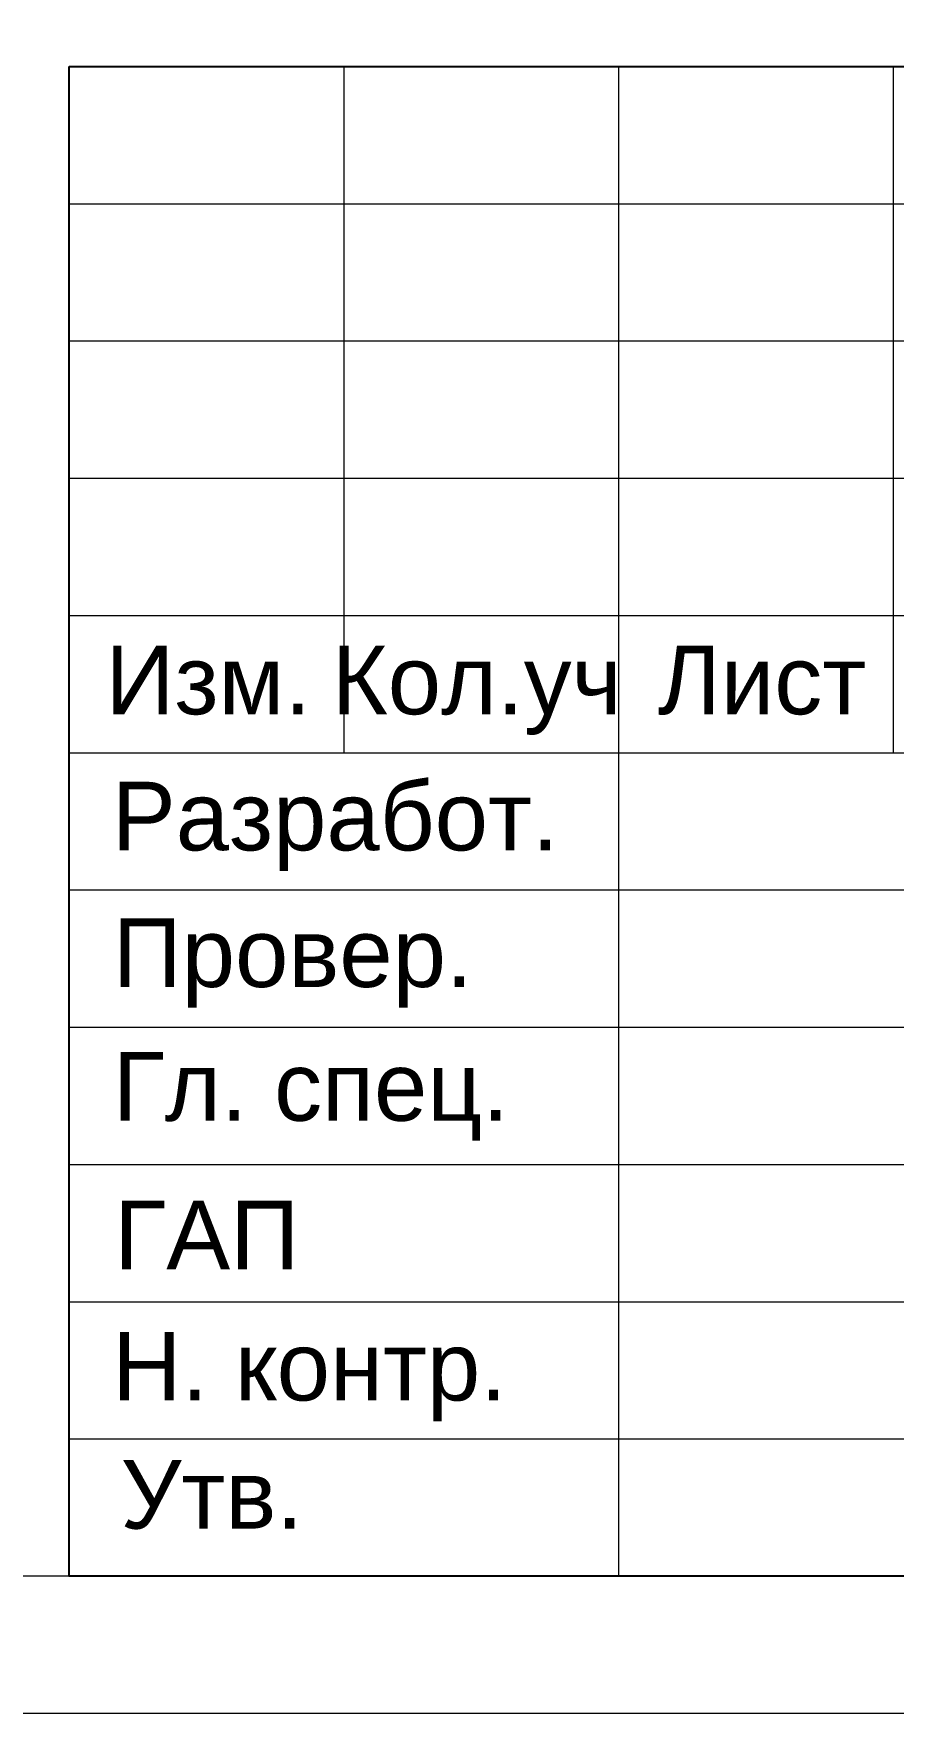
# Model space of a CAD drawing. Header units: metres. Extents: x -5 to 458, y -5 to 65.
# Drawn here: x 243.77 to 246.9, y 0.03 to 6.15 of the extents above; entities that cross this region are included whole.
import ezdxf
from ezdxf.enums import TextEntityAlignment as Align

# ---------------------------------------------------------------- set-up
doc = ezdxf.new("R2010")
doc.units = ezdxf.units.M
doc.layers.add('Level 50', color=7, linetype='Continuous', lineweight=0)
doc.layers.add('Level 63', color=7, linetype='Continuous', lineweight=0)
doc.layers.add('YOLO_STAMP', color=1, linetype='Continuous')
doc.styles.add('Style-Arial', font='arial.ttf')

# ---------------------------------------------------------------- blocks, each defined once
blk = doc.blocks.new('*U49')
at = {"color": 7, "linetype": 'Continuous', "lineweight": 0, "flags": 128}
blk.add_lwpolyline([(63.075, 29.7), (63.075, -29.7), (-63.075, -29.7), (-63.075, 29.7), (63.075, 29.7)], close=True, dxfattribs=at)
at = {"layer": 'Level 50', "color": 7, "linetype": 'Continuous', "lineweight": 13}
blk.add_line((62.575, -29.2), (-62.275, -29.2), dxfattribs=at)
at = {"layer": 'Level 63', "color": 7, "linetype": 'Continuous', "lineweight": 13}
for p, q in [((44.075, -23.7), (62.575, -23.7)), ((44.075, -23.7), (44.075, -29.2)), ((45.075, -23.7), (45.075, -26.2)), ((46.075, -23.7), (46.075, -29.2)), ((47.075, -23.7), (47.075, -26.2)), ((44.075, -25.7), (50.575, -25.7)), ((44.075, -26.2), (50.575, -26.2))]:
    blk.add_line(p, q, dxfattribs=at)
at = {"layer": 'Level 63', "color": 7, "linetype": 'Continuous', "lineweight": 0}
for p, q in [((44.075, -24.2), (50.575, -24.2)), ((44.075, -24.7), (50.575, -24.7)), ((44.075, -25.2), (50.575, -25.2)), ((44.075, -26.7), (50.575, -26.7)), ((44.075, -27.2), (50.575, -27.2)), ((44.075, -27.7), (50.575, -27.7)), ((44.075, -28.2), (50.575, -28.2)), ((44.075, -28.7), (50.575, -28.7))]:
    blk.add_line(p, q, dxfattribs=at)
at = {"layer": 'Level 63', "color": 7, "linetype": 'Continuous', "lineweight": 0, "style": 'Style-Arial'}
for s, p in [('Изм.', (44.582, -25.935)), ('Кол.уч', (45.5594, -25.935)), ('Лист', (46.5978, -25.935)), ('Разработ.', (45.0439, -26.4309)), ('Провер.', (44.8893, -26.9286)), ('Гл. спец.', (44.9556, -27.4159)), ('ГАП', (44.5762, -27.9574)), ('Н. контр.', (44.9505, -28.435)), ('Утв.', (44.5945, -28.9018))]:
    blk.add_text(s, height=0.25, dxfattribs=at).set_placement(p, align=Align.MIDDLE_CENTER)

msp = doc.modelspace()

# ---------------------------------------------------------------- linework, layer by layer
at = {"layer": 'YOLO_STAMP'}
msp.add_lwpolyline([(243.89709, 6.026369), (262.39709, 6.026369), (262.39709, 0.526369), (243.89709, 0.526369)], close=True, dxfattribs=at)

# ---------------------------------------------------------------- block references
at = {"layer": 'Level 50', "color": 7, "linetype": 'Continuous', "lineweight": 13}
msp.add_blockref('*U49', (199.822091, 29.726332), dxfattribs=at)

doc.saveas('drawing.dxf')
